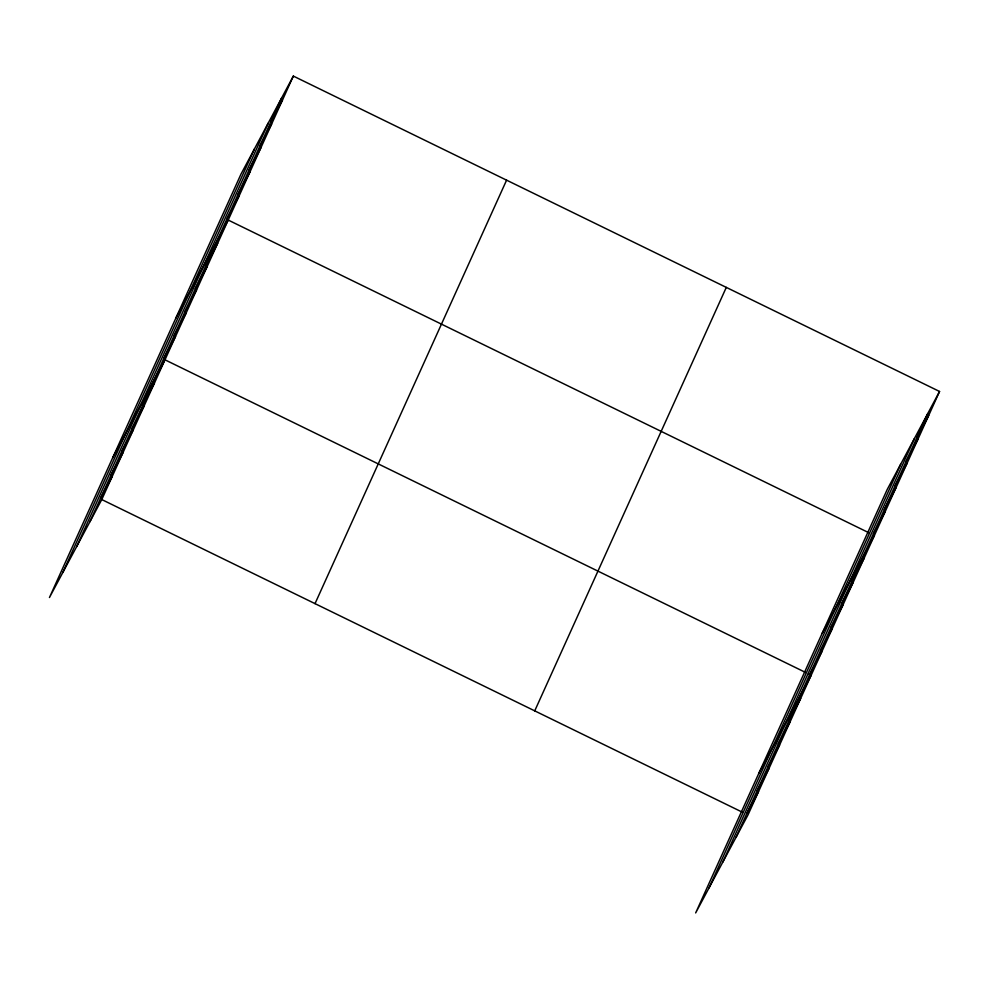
<?xml version="1.0" encoding="UTF-8"?>
<svg xmlns="http://www.w3.org/2000/svg" width="989" height="989" viewBox="0 0 989 989"><rect width="100%" height="100%" fill="white"/><g stroke="black" fill="none" stroke-linecap="round" stroke-linejoin="round"><path stroke-width="1.48" d="M62.826 572.495L254.396 149.018M76.598 546.682L268.167 123.205M89.974 521.648L281.544 98.171M293.337 76.079L241.019 174.052L49.45 597.529L101.768 499.556L293.337 76.079L939.55 391.471L747.981 814.948L695.663 912.921L887.232 489.444L939.55 391.471M315.021 603.636L506.591 180.159M534.728 710.868L726.297 287.391M709.039 887.887L900.608 464.41M722.811 862.087L914.38 438.609M736.187 837.04L927.756 413.563M270.677 122.166L282.483 100.074M259.823 146.162L271.629 124.07M248.968 170.157L260.762 148.066M238.114 194.153L249.908 172.061M227.26 218.149L239.054 196.057M175.881 318.038L228.199 220.053L868.874 532.75M205.873 265.448L217.667 243.343M195.328 288.739L207.134 266.634M184.795 312.03L196.588 289.938M174.262 335.32L186.056 313.229M163.729 358.611L175.523 336.52M112.672 457.783L164.978 359.811L805.664 672.495M142.651 405.193L154.445 383.102M132.118 428.484L143.912 406.392M121.573 451.775L133.379 429.683M111.04 475.066L122.834 452.974M100.507 498.357L112.301 476.265M916.902 437.558L928.696 415.467M906.048 461.554L917.841 439.462M895.181 485.55L906.987 463.458M884.327 509.545L896.133 487.453M873.472 533.541L885.266 511.449M822.106 633.43L874.412 535.445M852.085 580.84L863.879 558.748M841.552 604.131L853.346 582.039M831.007 627.422L842.813 605.33M820.474 650.713L832.268 628.621M809.942 674.004L821.735 651.912M758.884 773.175L811.203 675.203L808.433 673.843M788.863 720.585L800.657 698.494M778.331 743.876L790.124 721.785M767.798 767.167L779.592 745.076M757.253 790.458L769.059 768.366M746.72 813.749L758.514 791.657M101.768 499.556L742.442 812.241"/></g></svg>
